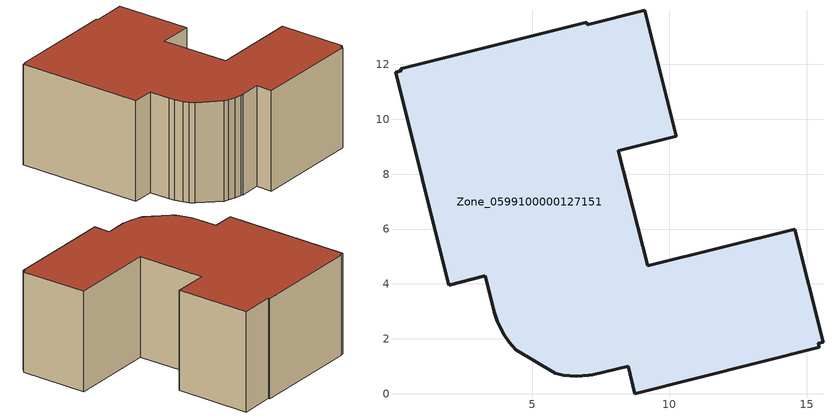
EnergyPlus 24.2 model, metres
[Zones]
Zone_0599100000127151
 floor ground (C_G): 0.23,11.76 0.21,11.84 6.98,13.53 7,13.44 9.1,13.97 10.25,9.38 8.14,8.85 9.21,4.66 14.57,6 15.59,1.88 15.43,1.83 15.45,1.69 8.74,0 8.5,1.01 7.21,0.69 7.06,0.67 6.6,0.64 6.13,0.68 5.83,0.74 4.4,1.6 4.17,1.87 3.97,2.16 3.73,2.63 3.61,2.97 3.28,4.29 1.95,3.96 0.02,11.71 z0
 wall outside (C_F): 6.13,0.68 6.6,0.64 7.06,0.67 7.21,0.69 8.5,1.01 8.74,0 15.45,1.69 15.43,1.83 15.59,1.88 14.57,6 9.21,4.66 8.14,8.85 10.25,9.38 9.1,13.97 7,13.44 6.98,13.53 0.21,11.84 0.23,11.76 0.02,11.71 1.95,3.96 3.28,4.29 3.61,2.97 3.73,2.63 3.97,2.16 4.17,1.87 4.4,1.6 5.83,0.74 6.13,0.68 z0:6.4
 roof outside (C_R): 15.43,1.83 15.59,1.88 14.57,6 9.21,4.66 8.14,8.85 10.25,9.38 9.1,13.97 7,13.44 6.98,13.53 0.21,11.84 0.23,11.76 0.02,11.71 1.95,3.96 3.28,4.29 3.61,2.97 3.73,2.63 3.97,2.16 4.17,1.87 4.4,1.6 5.83,0.74 6.13,0.68 6.6,0.64 7.06,0.67 7.21,0.69 8.5,1.01 8.74,0 15.45,1.69 z6.4
[BUILDING]
Pand.0599100000127151: North Axis=0; Terrain=City; Loads Convergence Tolerance Value=0.04; Temperature Convergence Tolerance Value=0.4; Solar Distribution=FullExterior; Maximum Number of Warmup Days=25; Minimum Number of Warmup Days=1
[Site:Location]
Rotterdam.The.Hague.AP_ZH_NLD Design_Conditions: Latitude=51.96; Longitude=4.45; Time Zone=1; Elevation=-4.5
[SITE:GROUNDTEMPERATURE:BUILDINGSURFACE]
18, 18, 18, 18, 18, 18, 18, 18, 18, 18, 18, 18
[MATERIAL] Thermal Absorptance=0.9; Solar Absorptance=0.7; Visible Absorptance=0.7
Name | Roughness | Thickness | Conductivity | Density | Specific Heat
G.D.1965 | MediumSmooth | 0.15 | 1 | 540 | 1210
F.D.1965 | Rough | 0.3 | 0.857143 | 1920 | 840
R.D.1965 | MediumRough | 0.2 | 0.08 | 1500 | 1000
[CONSTRUCTION]
C_G: G.D.1965
C_F: F.D.1965
C_R: R.D.1965
[ZONE]
Zone_0599100000127151: Type=1; Multiplier=1; Ceiling Height=Autocalculate; Volume=Autocalculate; Floor Area=autocalculate; Part of Total Floor Area=Yes
[ZONEINFILTRATION:DESIGNFLOWRATE]
Infil_Zone_0599100000127151: Zone or ZoneList or Space or SpaceList=Zone_0599100000127151; Schedule=AlwaysOn; Design Flow Rate Calculation Method=Flow/Area; Flow Rate per Floor Area=0.0042; Constant Term Coefficient=1; Temperature Term Coefficient=0; Velocity Term Coefficient=0; Velocity Squared Term Coefficient=0
[HVACTEMPLATE:ZONE:IDEALLOADSAIRSYSTEM]
Zone_0599100000127151: Maximum Heating Supply Air Temperature=50; Minimum Cooling Supply Air Temperature=13; Maximum Heating Supply Air Humidity Ratio=0.0156; Minimum Cooling Supply Air Humidity Ratio=0.0077; Heating Limit=NoLimit; Cooling Limit=NoLimit; Dehumidification Control Type=ConstantSensibleHeatRatio; Cooling Sensible Heat Ratio=0.7; Dehumidification Setpoint=60; Humidification Control Type=None; Humidification Setpoint=30; Outdoor Air Method=None; Outdoor Air Flow Rate per Person=0.00944; Outdoor Air Flow Rate per Zone Floor Area=0; Outdoor Air Flow Rate per Zone=0; Demand Controlled Ventilation Type=None; Outdoor Air Economizer Type=NoEconomizer; Heat Recovery Type=None; Sensible Heat Recovery Effectiveness=0.7; Latent Heat Recovery Effectiveness=0.65
[ZONECONTROL:THERMOSTAT]
ThermostatControl_Zone_0599100000127151: Zone or ZoneList=Zone_0599100000127151; Control Type Schedule=DualSetpointControlType; Control 1=Thermostat_Zone_0599100000127151; Temperature Difference Between Cutout And Setpoint=0
[THERMOSTATSETPOINT:DUALSETPOINT]
Thermostat_Zone_0599100000127151: Heating Setpoint Temperature Schedule=HeatingSetpoint_Zone_0599100000127151; Cooling Setpoint Temperature Schedule=CoolingSetpoint_Zone_0599100000127151
[SCHEDULE:COMPACT]
HeatingSetpoint_Zone_0599100000127151: Through: 12/31, For: AllDays, Until: 24:00, 21
CoolingSetpoint_Zone_0599100000127151: Through: 12/31, For: AllDays, Until: 24:00, 24
DualSetpointControlType: Through: 12/31, For: AllDays, Until: 24:00, 4
AlwaysOn: Through: 12/31, For: AllDays, Until: 24:00, 1
